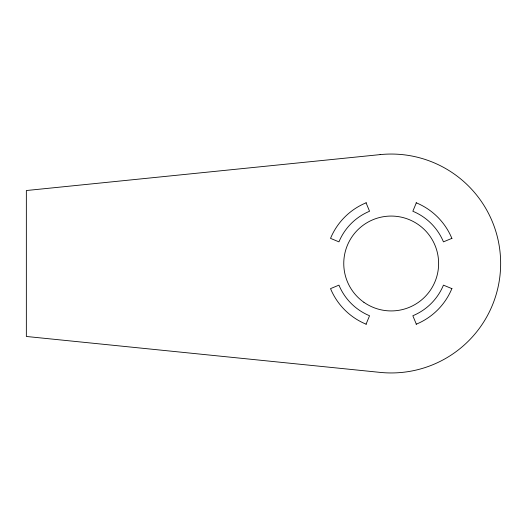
<?xml version="1.0" encoding="UTF-8"?>
<svg xmlns="http://www.w3.org/2000/svg" width="527" height="527" viewBox="0 0 527 527"><rect width="100%" height="100%" fill="white"/><g stroke="black" fill="none" stroke-linecap="round" stroke-linejoin="round"><path stroke-width="0.79" d="M366.067 324.171L369.552 315.745A56.554 56.554 0 0 1 338.947 285.14L330.521 288.631A65.671 65.671 0 0 0 366.258 324.257M416.33 202.829L412.839 211.255A56.554 56.554 0 0 1 443.444 241.86L451.87 238.369M451.87 288.631L443.444 285.14A56.554 56.554 0 0 1 412.839 315.745L416.33 324.171M366.067 202.829L369.552 211.255A56.554 56.554 0 0 0 338.947 241.86L330.521 238.369A65.671 65.671 0 0 1 366.258 202.743M451.949 288.434A65.671 65.671 0 0 1 416.132 324.257M416.132 202.743A65.671 65.671 0 0 1 451.949 238.566M380.138 154.609L26.35 190.53L26.35 336.47L380.138 372.391A109.451 109.451 0 0 0 500.65 263.5A109.451 109.451 0 0 0 380.138 154.609M363.887 302.281A47.43 47.43 0 0 0 438.431 267.762A47.43 47.43 0 0 0 371.265 220.457A47.43 47.43 0 0 0 363.887 302.281"/></g></svg>
